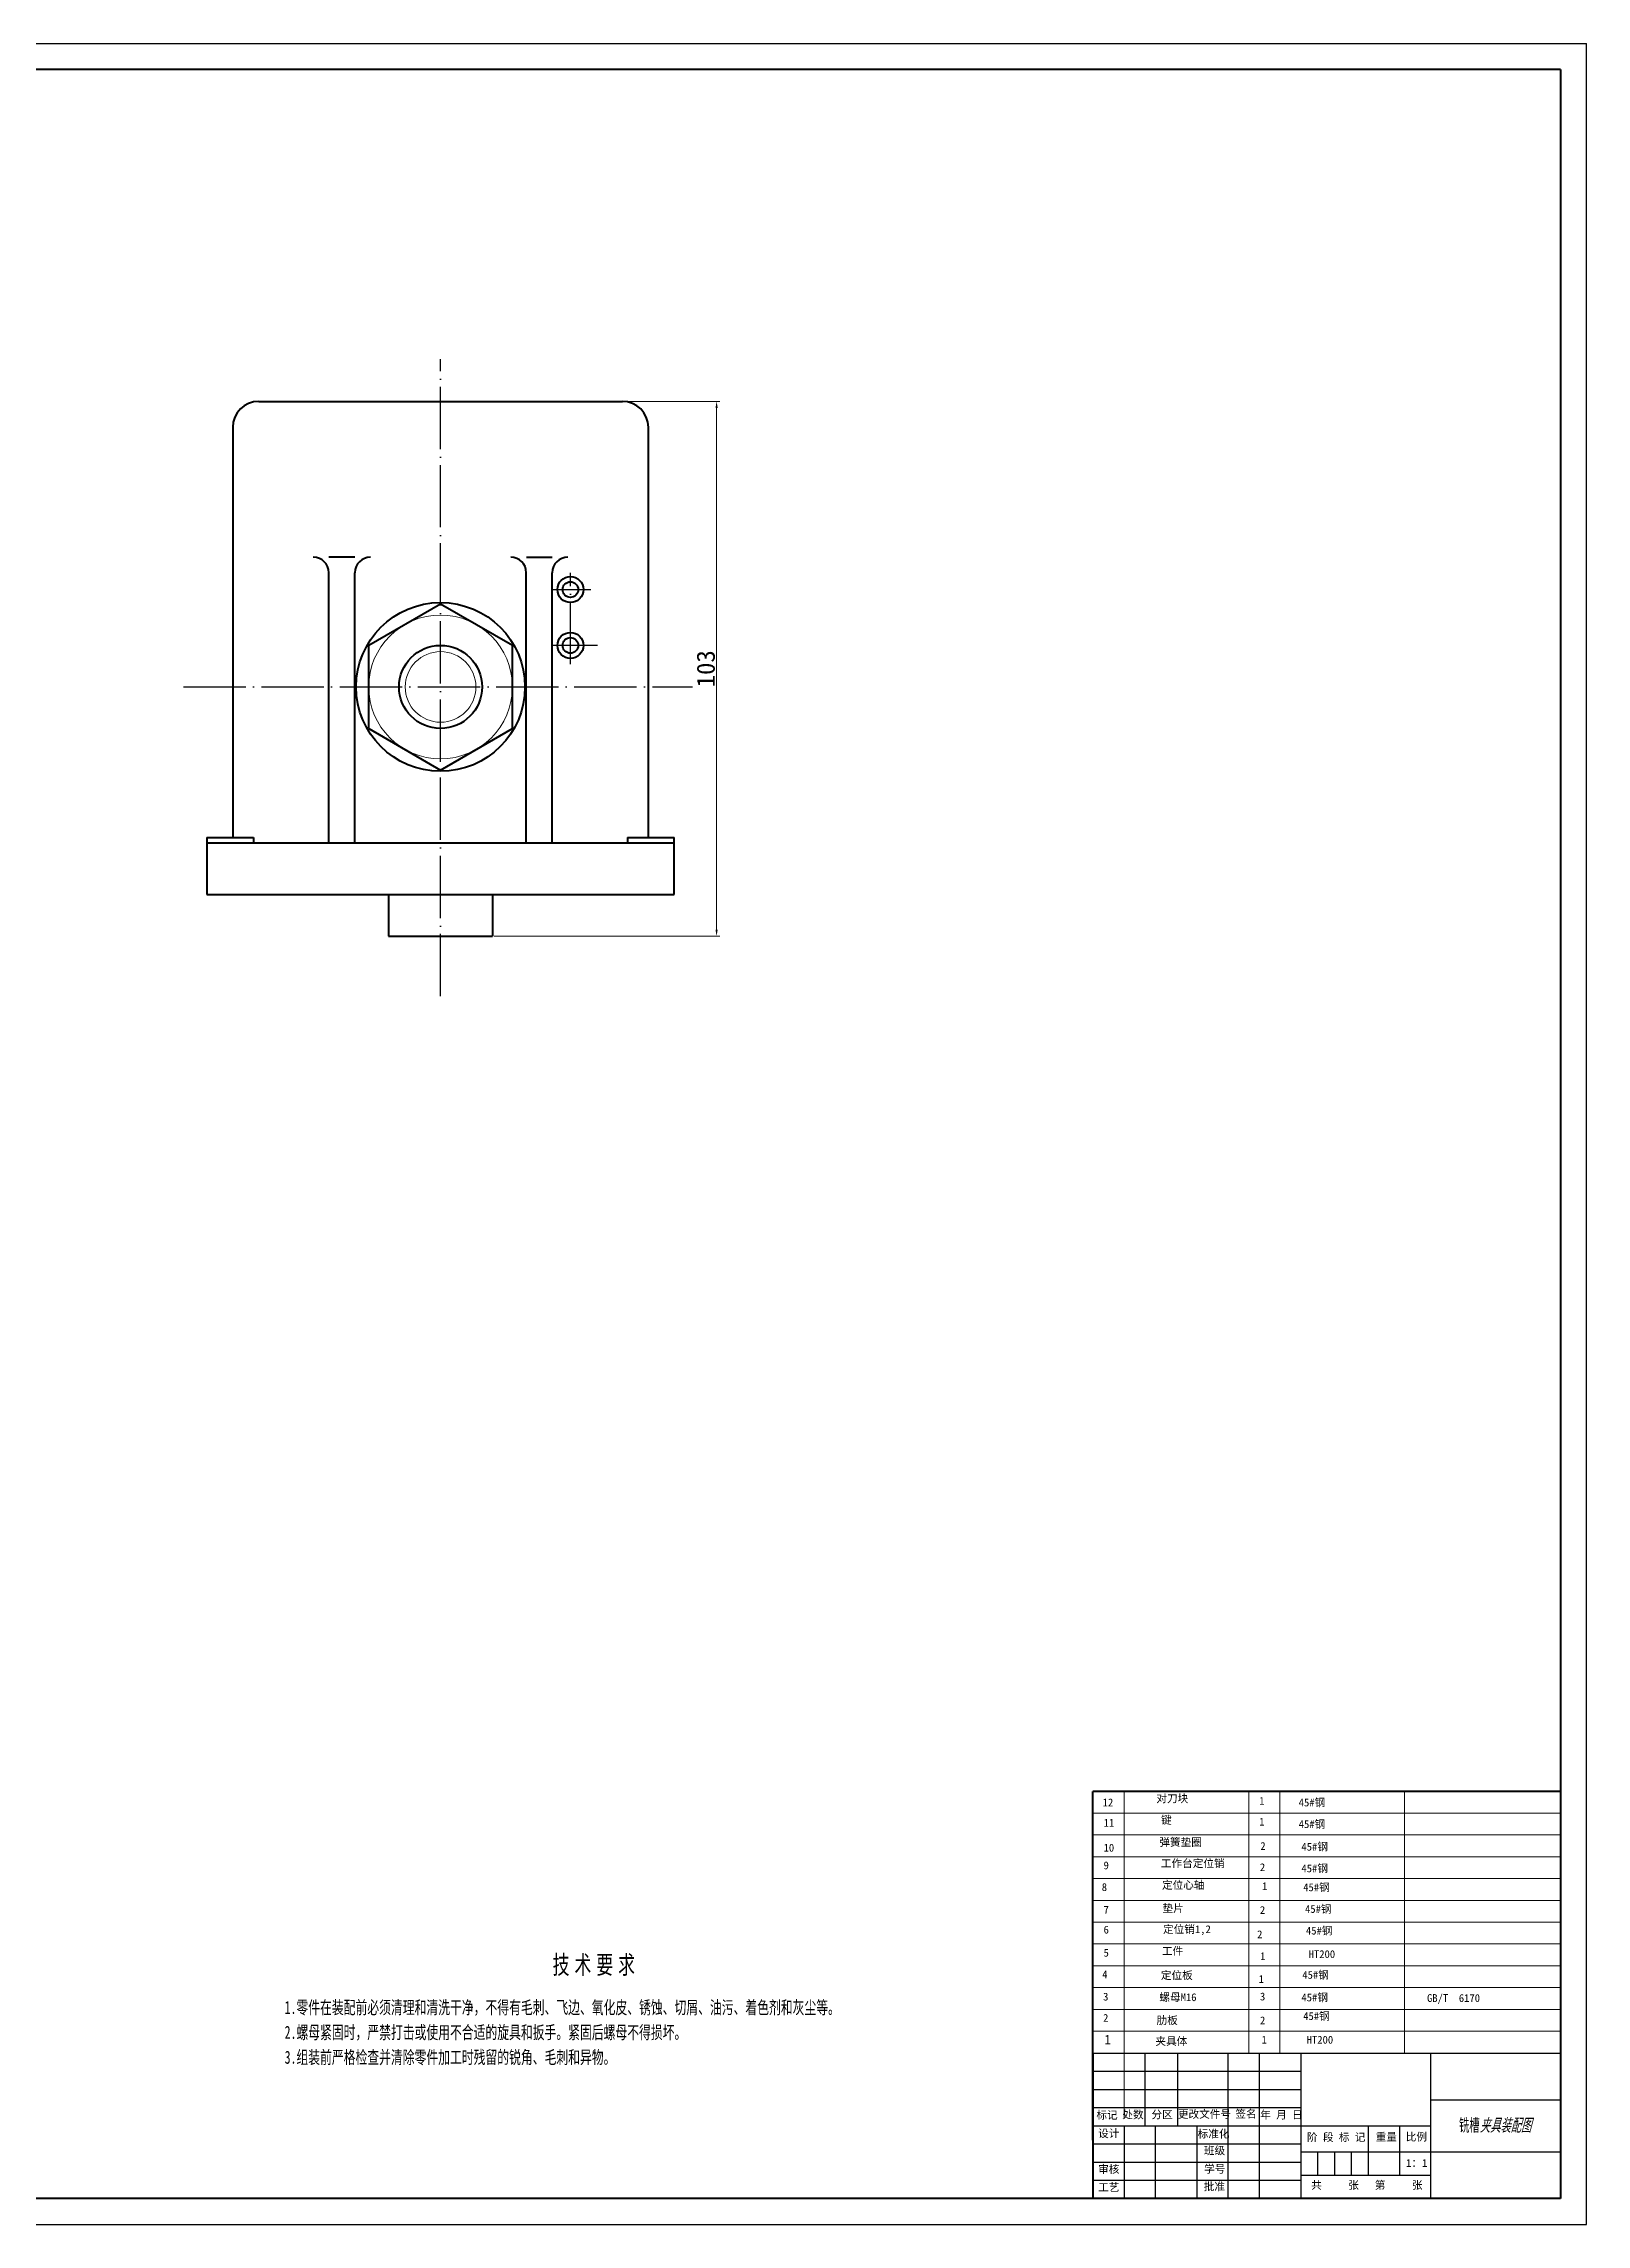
# Model space of a CAD drawing. Header units: millimetres. Extents: x 4018 to 5206, y 3782 to 4622.
# Drawn here: x 4612 to 5206, y 3782 to 4622 of the extents above; entities that cross this region are included whole.
import ezdxf

# ---------------------------------------------------------------- set-up
doc = ezdxf.new("R2010")
doc.units = ezdxf.units.MM
doc.header["$PDSIZE"] = -5
doc.linetypes.add('ACAD_ISO04W100', pattern=[30, 24, -3, 0, -3])
doc.layers.get('0').update_dxf_attribs({"lineweight": 9})
doc.layers.get('Defpoints').update_dxf_attribs({"lineweight": 60})
doc.layers.add('CAXA4', color=3, linetype='Continuous', lineweight=25, true_color=0x00ff00)
doc.layers.add('点划线', color=1, linetype='ACAD_ISO04W100', lineweight=25, true_color=0xff0000)
doc.layers.add('图层', color=3, linetype='Continuous')
doc.layers.add('细实线', color=7, linetype='Continuous')
doc.layers.add('粗实线', color=7, linetype='Continuous', lineweight=40)
doc.layers.add('细实线层', color=7, linetype='Continuous', lineweight=18)
doc.styles.get("Standard").update_dxf_attribs({"font": '', "height": 7})
doc.styles.add('TitleStyle', font='', dxfattribs={"width": 0.667})
doc.styles.add('工程字', font='gbenor.shx', dxfattribs={"bigfont": 'gbcbig.shx'})
doc.styles.add('标准', font='', dxfattribs={"width": 0.667})
doc.styles.get('Standard').set_extended_font_data('SimSun')
doc.styles.get('TitleStyle').set_extended_font_data('仿宋_gb2312')
doc.styles.get('标准').set_extended_font_data('仿宋_gb2312')
doc.dimstyles.new('ISO-25', dxfattribs={"dimtxt": 3.5, "dimasz": 2.5, "dimexe": 1.25, "dimexo": 0.625, "dimtad": 1, "dimtoh": 1, "dimdec": 0, "dimdsep": 46, "dimtxsty": 'Standard', "dimcen": 0, "dimdle": 5, "dimadec": 0, "dimazin": 2, "dimtfac": 1, "dimtdec": 0, "dimtmove": 0, "dimatfit": 3, "dimfxl": 1, "dimlwd": -1, "dimlwe": -1, "dimarcsym": 0})

# ---------------------------------------------------------------- blocks, each defined once
blk = doc.blocks.new('*D107')
at = {"color": 0, "transparency": 16777216}
for p, q in [((4834.97, 4484.31), (4871.89, 4484.31)), ((4870.64, 4481.81), (4870.64, 4280.81)), ((4784.97, 4278.31), (4871.89, 4278.31))]:
    blk.add_line(p, q, dxfattribs=at)
for points in [[(4870.22, 4481.81), (4871.05, 4481.81), (4870.64, 4484.31)], [(4870.22, 4280.81), (4871.05, 4280.81), (4870.64, 4278.31)]]:
    blk.add_solid(points, dxfattribs=at)
at = {"layer": 'Defpoints', "color": 0, "transparency": 16777216}
for p in [(4834.35, 4484.31), (4784.35, 4278.31), (4870.64, 4278.31)]:
    blk.add_point(p, dxfattribs=at)
at = {"color": 0, "transparency": 16777216, "insert": (4866.51, 4381.31), "char_height": 7, "attachment_point": 5, "rotation": 90}
blk.add_mtext('103', dxfattribs=at)
blk = doc.blocks.new('CAXBLOCK42')
at = {"layer": 'CAXA4', "color": 0, "linetype": 'Continuous', "lineweight": 25, "insert": (103.199507, 0), "char_height": 7.1, "width": 48.16149573, "attachment_point": 1, "line_spacing_factor": 1.15057, "style": 'TitleStyle'}
blk.add_mtext('\\T1.3;技术要求', dxfattribs=at)
at = {"layer": 'CAXA4', "color": 0, "linetype": 'Continuous', "lineweight": 25, "char_height": 5, "attachment_point": 1, "style": '标准'}
for s, insert, width in [('\\T1;1.零件在装配前必须清理和清洗干净，不得有毛刺、飞边、氧化皮、锈蚀、切屑、油污、着色剂和灰尘等。', (0, -17.5086), 325.34887886), ('\\T1;2.螺母紧固时，严禁打击或使用不合适的旋具和扳手。紧固后螺母不得损坏。', (0, -27.0986), 235.35876343), ('\\T1;3.组装前严格检查并清除零件加工时残留的锐角、毛刺和异物。', (0, -36.6886), 193.824864)]:
    blk.add_mtext(s, dxfattribs=dict(at, insert=insert, width=width))

msp = doc.modelspace()

# ---------------------------------------------------------------- hatches: boundary and pattern name
at = {"layer": '细实线'}
h = msp.add_hatch(dxfattribs=at)
h.set_pattern_fill('ANSI31', scale=9.6, style=0)
edge = h.paths.add_edge_path(flags=0)
edge.add_line((4819.14, 4323.7), (4819.14, 4324.61))
edge.add_line((4819.14, 4324.61), (4818.5, 4325.25))
edge.add_line((4818.5, 4325.25), (4816.26, 4325.25))
edge.add_line((4816.26, 4325.25), (4815.62, 4324.61))
edge.add_spline(control_points=[(4815.62, 4324.61), (4815.79, 4323.04), (4815.96, 4321.47), (4816.09, 4319.85)], knot_values=[0, 0, 0, 0, 4.784613, 4.784613, 4.784613, 4.784613], weights=[1, 1, 1, 1], degree=3, periodic=0)
edge.add_line((4816.09, 4319.85), (4818.56, 4318.91))
edge.add_line((4818.56, 4318.91), (4819.14, 4319.49))
edge.add_line((4819.14, 4319.49), (4819.14, 4323.7))
h.paths.add_polyline_path([(4827.14, 4324.1), (4825.14, 4325.25), (4822.98, 4325.25), (4822.34, 4324.61), (4822.34, 4319.49), (4822.98, 4318.85), (4828.74, 4318.85), (4828.74, 4320.77), (4827.14, 4320.77)], flags=0)
edge = h.paths.add_edge_path(flags=0)
edge.add_spline(control_points=[(4835.26, 4318.85), (4835.38, 4319.25), (4835.84, 4320.91), (4836.16, 4323.09), (4836.13, 4324.83), (4836.13, 4325.25)], knot_values=[0, 0, 0, 0, 1.273056, 5.233527, 6.487022, 6.487022, 6.487022, 6.487022], weights=[1, 1, 1, 1, 1, 1], degree=3, periodic=0)
edge.add_line((4836.13, 4325.25), (4834.82, 4325.25))
edge.add_line((4834.82, 4325.25), (4834.82, 4320.77))
edge.add_line((4834.82, 4320.77), (4833.22, 4320.77))
edge.add_line((4833.22, 4320.77), (4833.22, 4318.85))
edge.add_line((4833.22, 4318.85), (4835.26, 4318.85))

# ---------------------------------------------------------------- linework, layer by layer
for p, q in [((5027.52, 3848.11), (5027.52, 3948.91)), ((5075.52, 3848.11), (5075.52, 3948.91)), ((5087.52, 3848.14), (5087.52, 3948.91)), ((5135.52, 3848.11), (5135.52, 3948.91)), ((5195.52, 3940.51), (5015.52, 3940.51)), ((5195.52, 3932.11), (5015.52, 3932.11)), ((5195.52, 3923.71), (5015.52, 3923.71)), ((5195.52, 3915.31), (5015.52, 3915.31)), ((5195.52, 3906.91), (5015.52, 3906.91)), ((5195.52, 3898.51), (5015.52, 3898.51)), ((5195.52, 3890.11), (5015.52, 3890.11)), ((5195.52, 3881.71), (5015.52, 3881.71)), ((5195.52, 3873.31), (5015.52, 3873.31)), ((5195.52, 3864.91), (5015.52, 3864.91)), ((5195.52, 3856.51), (5015.52, 3856.51)), ((5027.52, 3822.91), (5027.52, 3848.11))]:
    msp.add_line(p, q)
for radius in [27.68, 13.6]:
    msp.add_circle((4764.35, 4374.31), radius)
at = {"layer": '点划线'}
for p, q in [((4764.35, 4255.19), (4764.35, 4500.55)), ((4807.35, 4411.81), (4822.15, 4411.81)), ((4814.35, 4383.02), (4814.35, 4418.31)), ((4824.79, 4390.31), (4807.35, 4390.31)), ((4665.32, 4374.31), (4861.34, 4374.31))]:
    msp.add_line(p, q, dxfattribs=at)
at = {"layer": '粗实线', "linetype": 'Continuous'}
for p, q in [((5195.52, 4612.11), (4042.52, 4612.11)), ((5195.52, 4612.11), (5195.52, 3792.11)), ((5015.52, 3848.11), (5015.52, 3792.11)), ((5195.52, 3792.11), (4042.52, 3792.11))]:
    msp.add_line(p, q, dxfattribs=at)
at = {"layer": '粗实线'}
for p, q in [((4694.35, 4484.31), (4834.35, 4484.31)), ((4684.35, 4474.31), (4684.35, 4316.31)), ((4844.35, 4316.31), (4844.35, 4474.31)), ((4731.31, 4424.31), (4721.35, 4424.31)), ((4797.39, 4424.31), (4807.35, 4424.31)), ((4721.35, 4314.31), (4721.35, 4418.31)), ((4731.35, 4314.31), (4731.35, 4418.31)), ((4797.35, 4314.31), (4797.35, 4418.31)), ((4807.35, 4314.31), (4807.35, 4418.31)), ((4736.67, 4390.37), (4764.35, 4406.31)), ((4764.35, 4406.31), (4792.03, 4390.37)), ((4736.67, 4358.25), (4736.67, 4390.37)), ((4792.03, 4358.25), (4792.03, 4390.37)), ((4736.67, 4358.25), (4764.35, 4342.31)), ((4764.35, 4342.31), (4792.03, 4358.25)), ((4674.35, 4316.31), (4692.35, 4316.31)), ((4674.35, 4316.31), (4674.35, 4314.31)), ((4674.35, 4314.31), (4854.35, 4314.31)), ((4674.35, 4314.31), (4674.35, 4294.31)), ((4692.35, 4316.31), (4692.35, 4314.31)), ((4836.35, 4316.31), (4836.35, 4314.31)), ((4836.35, 4316.31), (4854.35, 4316.31)), ((4854.35, 4294.31), (4854.35, 4316.31)), ((4674.35, 4294.31), (4854.35, 4294.31)), ((4744.35, 4294.31), (4744.35, 4278.31)), ((4784.35, 4294.31), (4784.35, 4278.31)), ((4744.35, 4278.31), (4784.35, 4278.31)), ((5195.52, 3948.91), (5015.52, 3948.91)), ((5015.52, 3814.51), (5015.52, 3948.91))]:
    msp.add_line(p, q, dxfattribs=at)
at = {"layer": '粗实线', "lineweight": 30}
for p, q in [((5015.52, 3848.11), (5025.52, 3848.11)), ((5025.52, 3848.11), (5195.52, 3848.11)), ((5095.52, 3848.11), (5095.52, 3792.11)), ((5145.52, 3848.11), (5145.52, 3792.11)), ((5145.52, 3830.11), (5195.52, 3830.11)), ((5015.52, 3820.11), (5145.52, 3820.11)), ((5145.52, 3810.11), (5195.52, 3810.11)), ((5095.52, 3801.11), (5145.52, 3801.11))]:
    msp.add_line(p, q, dxfattribs=at)
at = {"layer": '粗实线'}
for centre, radius in [((4814.35, 4411.81), 5), ((4814.35, 4411.81), 3), ((4764.35, 4374.31), 32.5), ((4814.35, 4390.31), 5), ((4814.35, 4390.31), 3), ((4764.35, 4374.31), 16)]:
    msp.add_circle(centre, radius, dxfattribs=at)
for centre, radius, start, end in [((4694.35, 4474.31), 10, 90, 180), ((4834.35, 4474.31), 10, 0, 90), ((4715.35, 4418.31), 6, 0, 90), ((4737.35, 4418.31), 6, 90, 180), ((4791.35, 4418.31), 6, 0, 90), ((4813.35, 4418.31), 6, 90, 180)]:
    msp.add_arc(centre, radius, start, end, dxfattribs=at)
at = {"layer": '细实线', "linetype": 'Continuous'}
for p, q in [((4017.52, 4622.11), (5205.52, 4622.11)), ((5205.52, 3782.11), (5205.52, 4622.11)), ((5015.52, 3813.11), (5095.52, 3813.11)), ((5015.52, 3799.11), (5095.52, 3799.11)), ((4017.52, 3782.11), (5205.52, 3782.11))]:
    msp.add_line(p, q, dxfattribs=at)
at = {"layer": '细实线'}
for p, q in [((5035.52, 3848.11), (5035.52, 3820.11)), ((5048.06, 3848.11), (5048.06, 3820.11)), ((5067.52, 3848.11), (5067.52, 3792.11)), ((5079.52, 3848.11), (5079.52, 3792.11)), ((5015.52, 3841.11), (5095.52, 3841.11)), ((5015.52, 3834.11), (5095.52, 3834.11)), ((5015.52, 3827.11), (5095.52, 3827.11)), ((5027.52, 3820.11), (5027.52, 3792.11)), ((5039.52, 3820.11), (5039.52, 3792.11)), ((5055.52, 3820.11), (5055.52, 3792.11)), ((5121.52, 3820.11), (5121.52, 3801.11)), ((5133.52, 3820.11), (5133.52, 3801.11)), ((5015.52, 3806.11), (5095.52, 3806.11)), ((5095.52, 3810.11), (5145.52, 3810.11)), ((5102.02, 3810.11), (5102.02, 3801.11)), ((5108.52, 3810.11), (5108.52, 3801.11)), ((5115.02, 3810.11), (5115.02, 3801.11))]:
    msp.add_line(p, q, dxfattribs=at)

# ---------------------------------------------------------------- block references
at = {"layer": 'CAXA4', "linetype": 'Continuous'}
msp.add_blockref('CAXBLOCK42', (4704.32, 3885.68), dxfattribs=at)

# ---------------------------------------------------------------- texts
at = {"attachment_point": 1}
for s, insert, char_height, width in [('{\\fSimSun|b0|i0|c134|p2;对刀块}', (5039.96, 3947.65), 3, 24.7904), ('12', (5019.28, 3946.13), 3, 7.5024), ('{\\fSimSun|b0|i0|c134|p2;键}', (5041.77, 3939.39), 3, 21.5908), ('1', (5079.54, 3946.74), 3, 6.7471), ('45#{\\fSimSun|b0|i0|c134|p2;钢}', (5094.76, 3946.12), 3, 23.3116), ('11', (5019.63, 3938.28), 3, 6.63), ('{\\fSimSun|b0|i0|c134|p2;弹簧垫圈}', (5041.1, 3930.85), 3, 25.1893), ('1', (5079.55, 3938.71), 3, 6.7471), ('45#{\\fSimSun|b0|i0|c134|p2;钢}', (5094.76, 3937.78), 3, 23.3116), ('10', (5019.63, 3928.69), 3, 5.0598), ('{\\fSimSun|b0|i0|c134|p2;工作台定位销}', (5041.69, 3922.66), 3, 29.345), ('2', (5080, 3929.35), 3, 6.6401), ('45#{\\fSimSun|b0|i0|c134|p2;钢}', (5095.81, 3929.08), 3, 23.3116), ('9', (5019.63, 3921.89), 3, 4.7108), ('定位心轴', (5042.12, 3914.32), 3, 21.2055), ('2', (5079.81, 3921.17), 3, 6.6401), ('45#{\\fSimSun|b0|i0|c134|p2;钢}', (5095.81, 3920.74), 3, 23.3116), ('8', (5018.93, 3913.52), 3, 6.1066), ('1', (5080.67, 3913.89), 3, 4.9265), ('45#{\\fSimSun|b0|i0|c134|p2;钢}', (5096.5, 3913.44), 3, 23.3116), ('7', (5019.63, 3904.81), 3, 5.7577), ('{\\fSimSun|b0|i0|c134|p2;垫片}', (5042.33, 3905.33), 3, 19.7062), ('{\\fSimSun|b0|i0|c134|p2;定位销1,2}', (5042.52, 3897.3), 3, 25.2638), ('2', (5079.81, 3904.69), 3, 7.6379), ('45#{\\fSimSun|b0|i0|c134|p2;钢}', (5097.2, 3905.09), 3, 23.3116), ('6', (5019.63, 3897.13), 3, 6.1066), ('{\\fSimSun|b0|i0|c134|p2;工件}', (5042.12, 3888.89), 3, 15.4716), ('2', (5078.75, 3895.34), 3, 7.6379), ('45#{\\fSimSun|b0|i0|c134|p2;钢}', (5097.55, 3896.75), 3, 23.3116), ('5', (5019.63, 3888.24), 3, 6.8045), ('1', (5079.92, 3886.93), 3, 5.4836), ('HT200', (5098.59, 3887.7), 3, 24.1271), ('4', (5019.1, 3879.87), 3, 5.9321), ('{\\fSimSun|b0|i0|c134|p2;定位板}', (5041.69, 3879.55), 3, 26.9915), ('1', (5079.33, 3878.12), 3, 6.267), ('45#{\\fSimSun|b0|i0|c134|p2;钢}', (5096.16, 3879.71), 3, 23.3116), ('3', (5019.45, 3871.33), 3, 6.63), ('{\\fSimSun|b0|i0|c134|p2;螺母}M16', (5041.11, 3871.11), 3, 17.8761), ('3', (5079.85, 3871.38), 3, 5.9587), ('45#{\\fSimSun|b0|i0|c134|p2;钢}', (5095.81, 3871.02), 3, 23.3116), ('45#{\\fSimSun|b0|i0|c134|p2;钢}', (5096.5, 3863.84), 3, 23.3116), ('GB/T  6170', (5144.17, 3870.79), 3, 35.1413), ('2', (5019.45, 3863.14), 3, 5.7577), ('{\\fSimSun|b0|i0|c134|p2;肋板}', (5040.03, 3862.18), 3, 24.3765), ('2', (5079.85, 3862.18), 3, 7.3129), ('1', (5019.98, 3855.12), 3.6, 6.4556), ('{\\fSimSun|b0|i0|c134|p2;夹具体}', (5039.6, 3854.17), 3, 28.7596), ('1', (5080.45, 3854.73), 3, 5.5975), ('HT200', (5097.83, 3854.73), 3, 24.1271)]:
    msp.add_mtext(s, dxfattribs=dict(at, insert=insert, char_height=char_height, width=width))
at = {"layer": '图层', "char_height": 3, "attachment_point": 1}
for s, insert, width in [('{\\fFangSong_GB2312|b0|i0|c134|p49;标记}', (5016.87, 3825.74), 32.3348), ('{\\fFangSong_GB2312|b0|i0|c134|p49;处数}', (5026.87, 3825.88), 32.3348), ('{\\fFangSong_GB2312|b0|i0|c134|p49;分区}', (5038.08, 3825.92), 32.3348), ('{\\fFangSong_GB2312|b0|i0|c134|p49;更改文件号}', (5048.25, 3826.09), 32.3348), ('{\\fFangSong_GB2312|b0|i0|c134|p49;签名}', (5070.37, 3826.19), 32.3348), ('{\\fFangSong_GB2312|b0|i0|c134|p49;年 月 日}', (5079.94, 3825.82), 32.3348), ('{\\fFangSong_GB2312|b0|i0|c134|p49;设计}', (5017.53, 3818.66), 32.3348), ('{\\fFangSong_GB2312|b0|i0|c134|p49;标准化}', (5055.86, 3818.5), 32.3348), ('{\\fFangSong_GB2312|b0|i0|c134|p49;阶 段 标 记}', (5097.94, 3817.19), 32.3348), ('{\\fFangSong_GB2312|b0|i0|c134|p49;重量}', (5124.41, 3817.28), 32.3348), ('{\\fFangSong_GB2312|b0|i0|c134|p49;比例}', (5135.98, 3817.33), 32.3348), ('{\\fFangSong_GB2312|b0|i0|c134|p49;审核}', (5017.53, 3804.88), 32.3348), ('{\\fFangSong_GB2312|b0|i0|c134|p49;班级}', (5058.25, 3812.07), 32.3348), ('{\\fFangSong_GB2312|b0|i0|c134|p49;学号}', (5058.36, 3804.99), 32.3348), ('{\\fFangSong_GB2312|b0|i0|c134|p49;1：1}', (5136.13, 3807.25), 32.3348), ('{\\fFangSong_GB2312|b0|i0|c134|p49;工艺}', (5017.53, 3797.88), 32.3348), ('{\\fFangSong_GB2312|b0|i0|c134|p49;批准}', (5058.2, 3798.2), 32.3348), ('{\\fFangSong_GB2312|b0|i0|c134|p49;共     张   第     张}', (5099.55, 3798.74), 42.9972)]:
    msp.add_mtext(s, dxfattribs=dict(at, insert=insert, width=width))
at = {"layer": '细实线层', "insert": (5170.35, 3820.15), "char_height": 3.5, "width": 50, "attachment_point": 5, "style": '工程字'}
msp.add_mtext('{\\H1.571x;铣槽\\Fgbeitc,gbcbig|c134;\\H0.9998x;夹具装配图}', dxfattribs=at)

# ---------------------------------------------------------------- dimensions: what is measured, and where the dimension line sits
dim = msp.add_linear_dim(base=(4870.64, 4278.31), p1=(4834.35, 4484.31), p2=(4784.35, 4278.31), angle=90, text='103', dimstyle='ISO-25', override={"dimtxt": 4.7})
dim.commit()
dim.dimension.update_dxf_attribs({"geometry": '*D107', "text_midpoint": (4866.51, 4381.31)})

doc.saveas('drawing.dxf')
